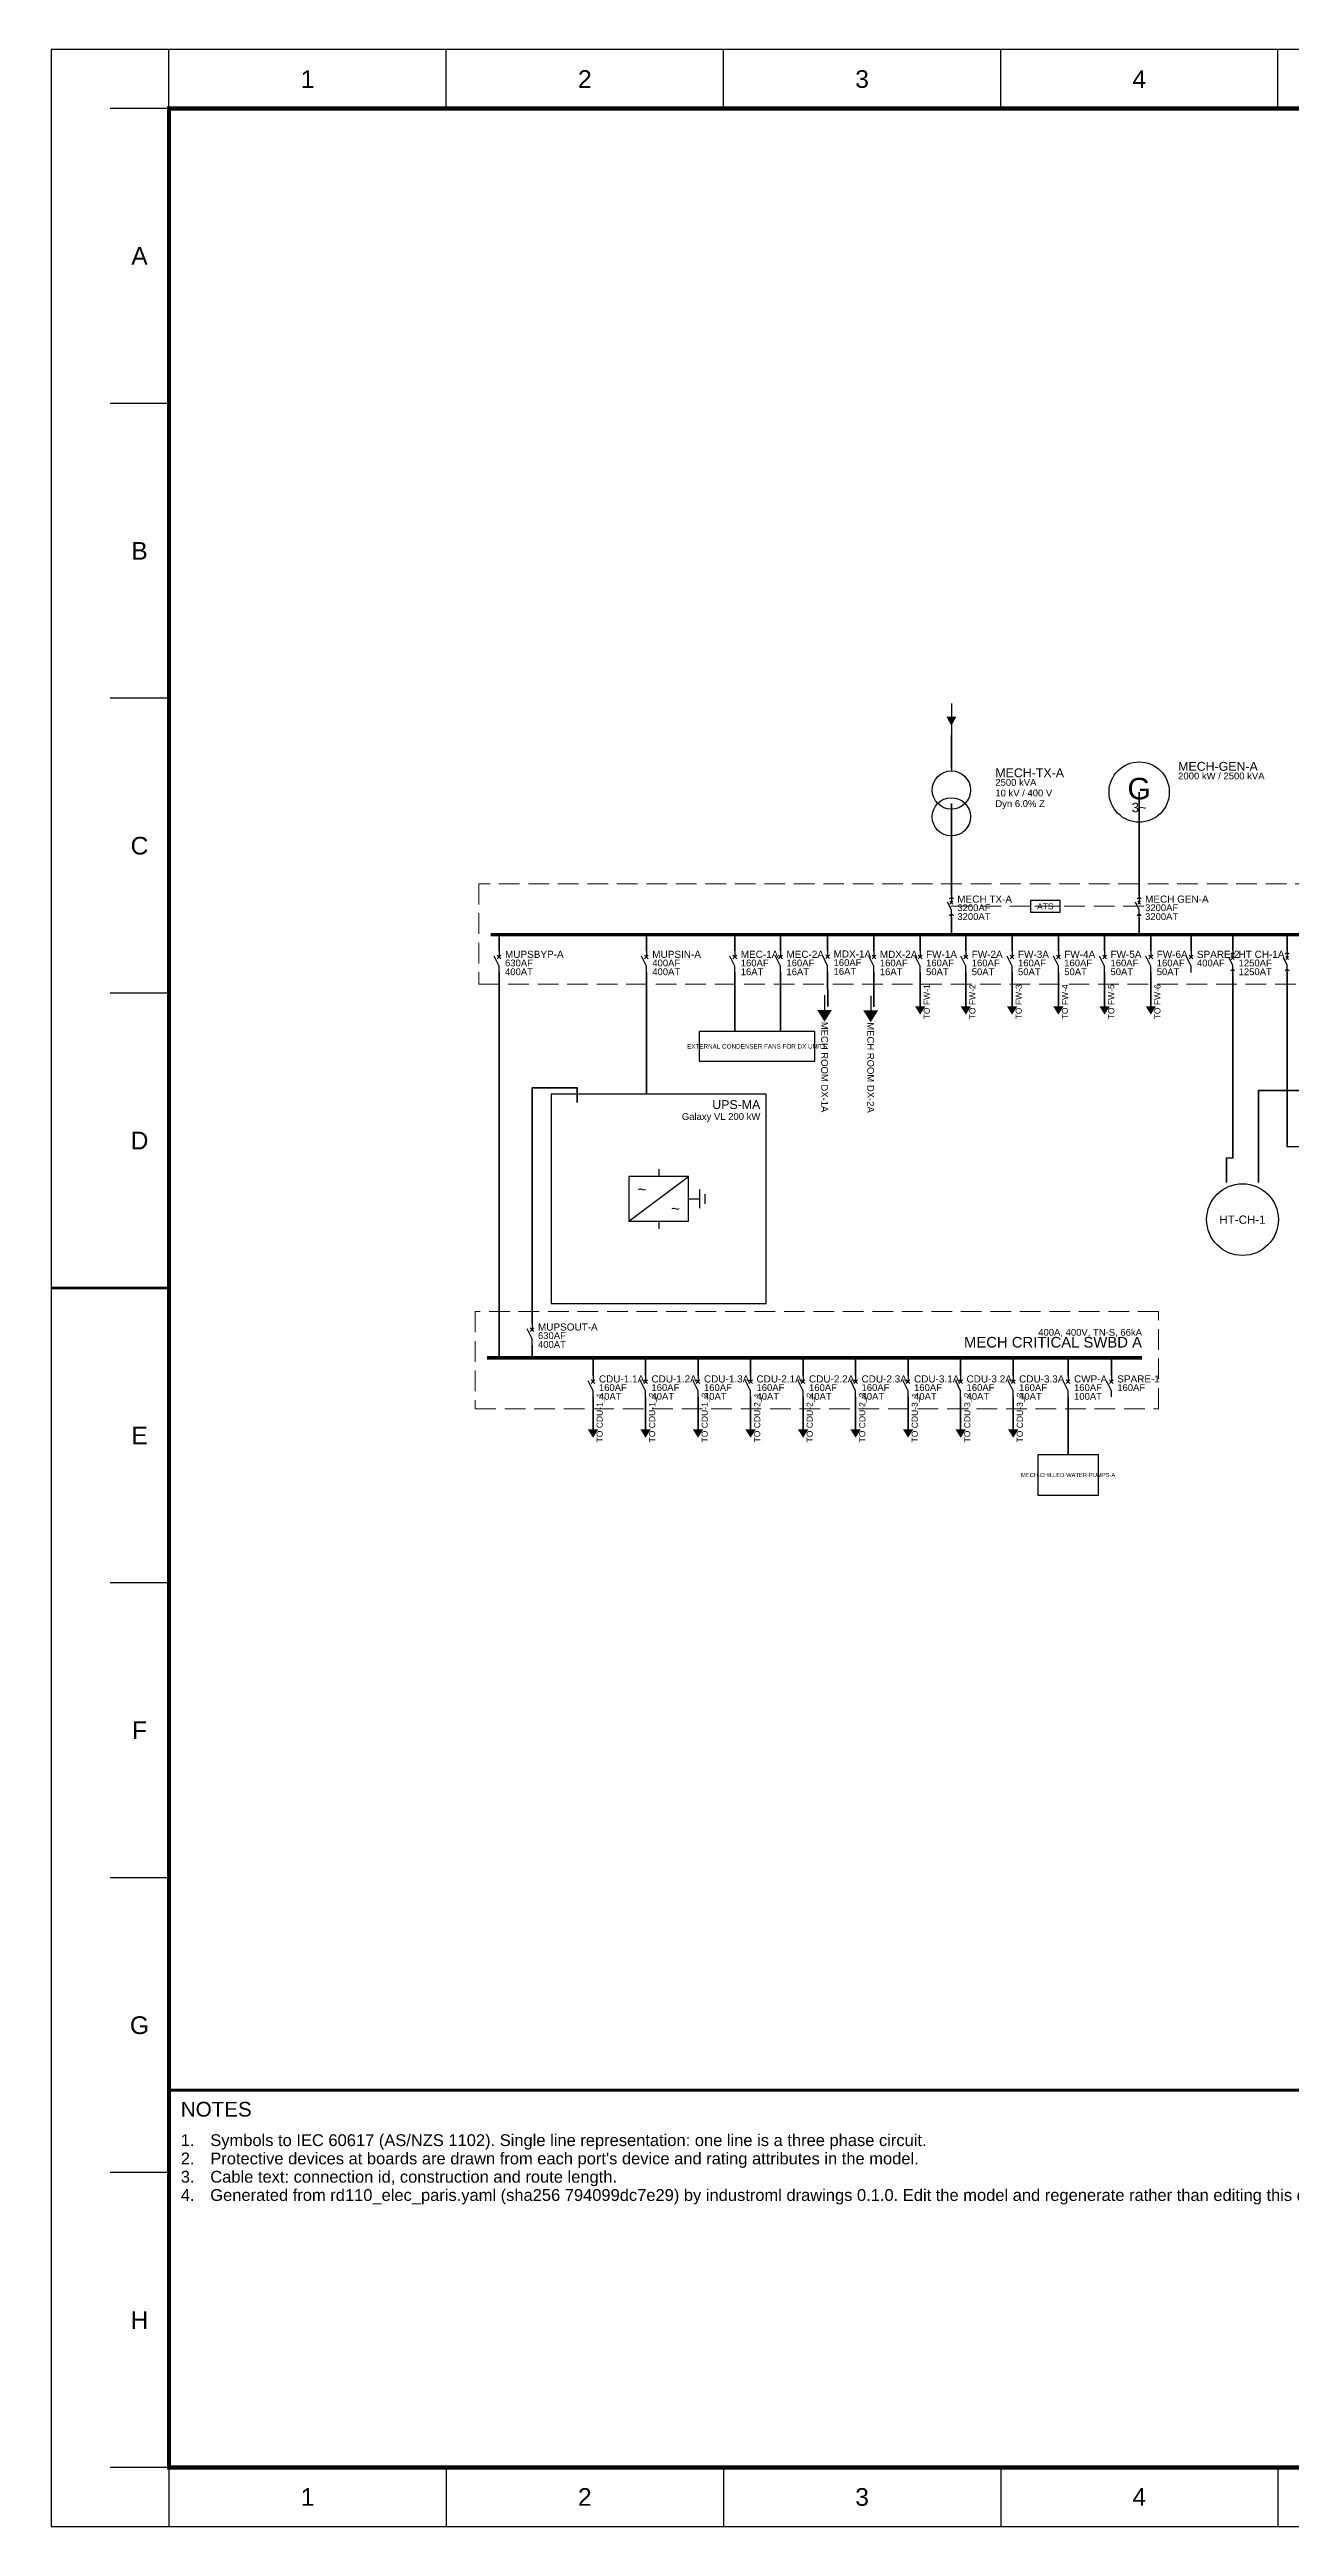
# Model space of a CAD drawing. Header units: millimetres. Extents: x 0 to 594, y 0 to 420.
# Drawn here: x -0.2 to 210.3, y 0 to 420 of the extents above; entities that cross this region are included whole.
import ezdxf
from ezdxf.enums import TextEntityAlignment as Align

# ---------------------------------------------------------------- set-up
doc = ezdxf.new("R2010")
doc.units = ezdxf.units.MM
doc.linetypes.add('IND-DASHED', pattern=[5, 3.5, -1.5])
for name, color, linetype, lineweight in [('E-BUSBAR', 7, 'Continuous', 100), ('E-DEVICE', 7, 'Continuous', 25), ('E-ENCL', 8, 'IND-DASHED', 18), ('E-EQUIP', 7, 'Continuous', 25), ('E-HV', 1, 'Continuous', 35), ('E-LV', 7, 'Continuous', 35), ('E-TAG', 7, 'Continuous', 25), ('E-TEXT', 7, 'Continuous', 18), ('SHEET-BORDER', 7, 'Continuous', 25), ('SHEET-TEXT', 7, 'Continuous', 18), ('SHEET-TITLE', 7, 'Continuous', 35)]:
    doc.layers.add(name, color=color, linetype=linetype, lineweight=lineweight)
doc.styles.add('IND', font='arial.ttf')

# ---------------------------------------------------------------- blocks, each defined once
blk = doc.blocks.new('E-TX')
for p, q in [((0, 11), (0, 10)), ((0, -10.2), (0, -11))]:
    blk.add_line(p, q)
for centre in [(0, 4.2), (0, -4.2)]:
    blk.add_circle(centre, 6)
at = {"style": 'IND'}
for tag, p in [('TAG', (8, 6)), ('VOLTS', (8, -1.5)), ('RATING', (8, 2.25)), ('VECTOR', (8, -5.25))]:
    blk.add_attdef(tag, p, '', height=2.5, dxfattribs=at)
blk = doc.blocks.new('E-SUPPLY')
h = blk.add_hatch(color=256)
h.dxf.hatch_style = 1
h.paths.add_polyline_path([(-2.2, 1), (2.2, 1), (0, -3)])
blk.add_line((0, 7), (0, -7))
blk = doc.blocks.new('E-GEN')
blk.add_circle((0, 0), 7)
at = {"style": 'IND'}
for s, height, p in [('G', 5, (0, 0.8)), ('3~', 2.2, (0, -3.6))]:
    blk.add_text(s, height=height, dxfattribs=at).set_placement(p, align=Align.MIDDLE_CENTER)
for tag, p in [('TAG', (9, 3)), ('RATING', (9, -0.75)), ('VOLTS', (9, -4.5))]:
    blk.add_attdef(tag, p, '', height=2.5, dxfattribs=at)
blk = doc.blocks.new('E-CB')
for p, q in [((0, -3), (-3.2, 3.4)), ((-1.2, 1.8), (1.2, 4.2)), ((-1.2, 4.2), (1.2, 1.8)), ((0, 7), (0, 3)), ((0, -7), (0, -3))]:
    blk.add_line(p, q)
at = {"style": 'IND'}
for tag, p in [('TAG', (3.5, 2.5)), ('RATING', (3.5, -0.5))]:
    blk.add_attdef(tag, p, '', height=2, dxfattribs=at)
blk = doc.blocks.new('E-ACB')
for p, q in [((0, -3), (-3.2, 3.4)), ((-1.6, 6.4), (0, 7.6)), ((-1.2, 1.8), (1.2, 4.2)), ((-1.2, 4.2), (1.2, 1.8)), ((0, 9), (0, 3)), ((0, 7.6), (1.6, 6.4)), ((-1.6, -7.6), (0, -6.4)), ((0, -9), (0, -3)), ((0, -6.4), (1.6, -7.6))]:
    blk.add_line(p, q)
at = {"style": 'IND'}
for tag, p in [('TAG', (3.5, 3)), ('RATING', (3.5, 0))]:
    blk.add_attdef(tag, p, '', height=2, dxfattribs=at)
blk = doc.blocks.new('E-UPS')
for p, q in [((0, 8), (0, 6)), ((-8, -6), (8, 6)), ((8, 0), (11, 0)), ((11, 2.5), (11, -2.5)), ((12.4, 1.3), (12.4, -1.3)), ((0, -6), (0, -8))]:
    blk.add_line(p, q)
blk.add_lwpolyline([(-8, -6), (8, -6), (8, 6), (-8, 6)], close=True)
at = {"style": 'IND'}
for p in [(-4.5, 2.6), (4.5, -2.6)]:
    blk.add_text('~', height=3, dxfattribs=at).set_placement(p, align=Align.MIDDLE_CENTER)
blk = doc.blocks.new('E-LOAD')
h = blk.add_hatch(color=256)
h.dxf.hatch_style = 1
h.paths.add_polyline_path([(-2.5, 0), (2.5, 0), (0, -4)])
blk.add_line((0, 5), (0, 0))

msp = doc.modelspace()

# ---------------------------------------------------------------- linework, layer by layer
at = {"layer": 'E-BUSBAR', "const_width": 0.6}
for points in [[(74.5218, 269.90815), (262.4318, 269.90815)], [(73.9176, 198.16415), (184.9498, 198.16415)]]:
    msp.add_lwpolyline(points, dxfattribs=at)
at = {"layer": 'E-DEVICE'}
msp.add_lwpolyline([(166.0604, 273.71895), (171.0604, 273.71895), (171.0604, 275.71895), (166.0604, 275.71895)], close=True, dxfattribs=at)
at = {"layer": 'E-ENCL'}
for p, q in [((171.0604, 274.71895), (151.846, 274.71895)), ((185.2748, 274.71895), (166.0604, 274.71895))]:
    msp.add_line(p, q, dxfattribs=at)
for points in [[(72.5218, 261.52605), (264.4318, 261.52605), (264.4318, 278.54865), (72.5218, 278.54865)], [(71.9176, 189.52745), (187.7628, 189.52745), (187.7628, 205.99145), (71.9176, 205.99145)]]:
    msp.add_lwpolyline(points, close=True, dxfattribs=at)
at = {"layer": 'E-EQUIP'}
for points in [[(109.8656, 248.47805), (129.5116, 248.47805), (129.5116, 253.47505), (109.8656, 253.47505)], [(84.7875, 207.36015), (121.2485, 207.36015), (121.2485, 242.85215), (84.7875, 242.85215)], [(167.3007, 174.86825), (177.5569, 174.86825), (177.5569, 181.71965), (167.3007, 181.71965)]]:
    msp.add_lwpolyline(points, close=True, dxfattribs=at)
msp.add_circle((201.9928, 221.59115), 6.08, dxfattribs=at)
at = {"layer": 'E-HV'}
msp.add_lwpolyline([(152.6422, 303.81175), (152.6422, 298.11175)], dxfattribs=at)
at = {"layer": 'E-LV'}
for points in [[(184.4748, 294.09515), (184.4748, 276.55055)], [(152.6422, 292.16475), (152.646, 276.55055)], [(75.9658, 269.92335), (75.9658, 267.18355), (75.9658, 267.18355)], [(100.9318, 269.92335), (100.9318, 267.18355), (100.9318, 267.18355)], [(115.9266, 269.92335), (115.9266, 267.18355), (115.9266, 267.18355)], [(123.671, 269.92335), (123.671, 267.18355), (123.671, 267.18355)], [(131.6624, 269.98795), (131.6624, 267.24435), (131.6624, 267.24815)], [(139.5056, 269.92335), (139.5056, 267.18355), (139.5056, 267.18355)], [(147.345, 269.92335), (147.345, 267.18355), (147.345, 267.18355)], [(152.646, 272.89115), (152.646, 272.88735), (152.646, 271.99815), (152.646, 269.92335)], [(155.0894, 269.92335), (155.0894, 267.18355), (155.0894, 267.18355)], [(162.9288, 269.92335), (162.9288, 267.18355), (162.9288, 267.18355)], [(170.772, 269.92335), (170.772, 267.18355), (170.772, 267.18355)], [(178.6114, 269.92335), (178.6114, 267.18355), (178.6114, 267.18355)], [(184.4748, 272.89115), (184.4748, 272.88735), (184.4748, 271.99815), (184.4748, 269.92335)], [(186.4508, 269.92335), (186.4508, 267.18355), (186.4508, 267.18355)], [(193.2642, 269.92335), (193.2642, 267.18355), (193.2642, 267.18355)], [(200.3322, 269.92335), (200.3322, 267.18355), (200.3322, 267.18355)], [(209.5662, 269.92335), (209.5662, 267.18355), (209.5662, 267.18355)], [(75.9658, 263.52415), (75.9658, 263.52415), (75.9658, 198.17935)], [(100.9318, 263.52415), (100.9318, 263.52415), (100.9318, 243.26635), (100.9318, 242.85215)], [(115.9266, 263.52415), (115.9266, 263.52415), (115.9266, 257.75575), (115.9266, 253.47505)], [(123.671, 263.52415), (123.671, 263.52415), (123.671, 257.75575), (123.671, 253.47505)], [(131.6624, 263.58875), (131.6624, 263.52415), (131.6852, 257.75575)], [(139.5056, 263.52415), (139.5056, 263.52415), (139.5056, 257.67215)], [(147.345, 263.52415), (147.345, 263.52415), (147.345, 257.75575)], [(155.0894, 263.52415), (155.0894, 263.52415), (155.0894, 257.75575)], [(162.9288, 263.52415), (162.9288, 263.52415), (162.9326, 257.75575)], [(170.772, 263.52415), (170.772, 263.52415), (170.772, 257.75575)], [(178.6114, 263.52415), (178.6114, 263.52415), (178.6114, 257.75575)], [(186.4508, 263.52415), (186.4508, 263.52415), (186.4508, 257.75575)], [(200.3322, 263.52415), (200.3322, 263.52415), (200.3322, 232.03355), (199.2834, 232.06015), (199.2834, 227.87255)], [(272.5778, 263.52415), (272.5778, 263.52415), (272.5778, 243.48295), (229.0146, 243.47155), (227.05, 243.47155), (219.7806, 243.46775), (217.816, 243.46775), (210.5466, 243.46395), (208.582, 243.46395), (204.6984, 243.46775), (204.6984, 227.87255)], [(209.5662, 263.52415), (209.5662, 263.52415), (209.5662, 233.93735), (218.5494, 234.00195), (218.5494, 227.87255)], [(89.2126, 241.46515), (89.2126, 243.91615), (81.5556, 243.91615), (81.5556, 203.98955), (81.5556, 203.98955)], [(81.5556, 200.33015), (81.5556, 200.33015), (81.5556, 198.17935)], [(91.884, 197.92855), (91.884, 195.18495), (91.884, 195.18875)], [(100.7874, 197.92855), (100.7874, 195.18495), (100.7874, 195.18875)], [(109.6908, 197.92855), (109.6908, 195.18495), (109.6908, 195.18875)], [(118.5942, 197.92855), (118.5942, 195.18495), (118.5942, 195.18875)], [(127.5014, 197.92855), (127.5014, 195.18495), (127.5014, 195.18875)], [(136.4048, 197.92855), (136.4048, 195.18495), (136.4048, 195.18875)], [(145.3082, 197.92855), (145.3082, 195.18495), (145.3082, 195.18875)], [(154.2116, 197.92855), (154.2116, 195.18495), (154.2116, 195.18875)], [(163.1188, 197.92855), (163.1188, 195.18495), (163.1188, 195.18875)], [(172.4288, 197.92855), (172.4288, 195.18495), (172.4288, 195.18875)], [(179.7628, 197.92855), (179.7628, 195.18495), (179.7628, 195.18875)], [(91.884, 191.52935), (91.884, 191.52935), (91.884, 186.01175)], [(100.7874, 191.52935), (100.7874, 191.52935), (100.7874, 186.01175)], [(109.6908, 191.52935), (109.6908, 191.52935), (109.6908, 186.01175)], [(118.5942, 191.52935), (118.5942, 191.52935), (118.5942, 186.01175)], [(127.5014, 191.52935), (127.5014, 191.52935), (127.5014, 186.01175)], [(136.4048, 191.52935), (136.4048, 191.52935), (136.4048, 186.01175)], [(145.3082, 191.52935), (145.3082, 191.52935), (145.3082, 186.01175)], [(154.2116, 191.52935), (154.2116, 191.52935), (154.2116, 186.01175)], [(163.1188, 191.52935), (163.1188, 191.52935), (163.1188, 186.01175)], [(172.4288, 191.52935), (172.4288, 191.52935), (172.4288, 186.01175), (172.4288, 181.71965)]]:
    msp.add_lwpolyline(points, dxfattribs=at)
at = {"layer": 'SHEET-BORDER'}
for p, q in [((20, 410), (20, 420)), ((67, 410), (67, 420)), ((114, 410), (114, 420)), ((161, 410), (161, 420)), ((208, 410), (208, 420)), ((20, 410), (10, 410)), ((20, 360), (10, 360)), ((20, 310), (10, 310)), ((20, 260), (10, 260)), ((20, 210), (10, 210)), ((20, 160), (10, 160)), ((20, 110), (10, 110)), ((20, 60), (10, 60)), ((20, 10), (10, 10)), ((20, 10), (20, 0)), ((67, 10), (67, 0)), ((114, 10), (114, 0)), ((161, 10), (161, 0)), ((208, 10), (208, 0))]:
    msp.add_line(p, q, dxfattribs=at)
msp.add_lwpolyline([(0, 0), (594, 0), (594, 420), (0, 420)], close=True, dxfattribs=at)
for points, const_width in [([(20, 10), (584, 10), (584, 410), (20, 410)], 0.7), ([(20, 10), (318, 10), (318, 74), (20, 74)], 0.5)]:
    msp.add_lwpolyline(points, close=True, dxfattribs=dict(at, const_width=const_width))
at = {"layer": 'SHEET-BORDER', "const_width": 0.5}
msp.add_lwpolyline([(0, 210), (20, 210)], dxfattribs=at)

# ---------------------------------------------------------------- block references
at = {"layer": 'E-DEVICE'}
for name, p, xscale, yscale in [('E-ACB', (152.646, 274.71895), 0.2033, 0.2033), ('E-ACB', (184.4748, 274.71895), 0.2033, 0.2033), ('E-CB', (75.9658, 265.35575), 0.2613857142857143, 0.2613857142857143), ('E-CB', (100.9318, 265.35575), 0.2613857142857143, 0.2613857142857143), ('E-CB', (115.9266, 265.35575), 0.2613857142857143, 0.2613857142857143), ('E-CB', (123.671, 265.35575), 0.2613857142857143, 0.2613857142857143), ('E-CB', (131.6624, 265.41655), 0.2613857142857143, 0.2613857142857143), ('E-CB', (139.5056, 265.35575), 0.2613857142857143, 0.2613857142857143), ('E-CB', (147.345, 265.35575), 0.2613857142857143, 0.2613857142857143), ('E-CB', (155.0894, 265.35575), 0.2613857142857143, 0.2613857142857143), ('E-CB', (162.9288, 265.35575), 0.2613857142857143, 0.2613857142857143), ('E-CB', (170.772, 265.35575), 0.2613857142857143, 0.2613857142857143), ('E-CB', (178.6114, 265.35575), 0.2613857142857143, 0.2613857142857143), ('E-CB', (186.4508, 265.35575), 0.2613857142857143, 0.2613857142857143), ('E-CB', (193.2642, 265.35575), 0.2613857142857143, 0.2613857142857143), ('E-ACB', (200.3322, 265.35575), 0.2033, 0.2033), ('E-ACB', (209.5662, 265.35575), 0.2033, 0.2033), ('E-CB', (81.5556, 202.16175), 0.2613857142857143, 0.2613857142857143), ('E-CB', (91.884, 193.35715), 0.2613857142857143, 0.2613857142857143), ('E-CB', (100.7874, 193.35715), 0.2613857142857143, 0.2613857142857143), ('E-CB', (109.6908, 193.35715), 0.2613857142857143, 0.2613857142857143), ('E-CB', (118.5942, 193.35715), 0.2613857142857143, 0.2613857142857143), ('E-CB', (127.5014, 193.35715), 0.2613857142857143, 0.2613857142857143), ('E-CB', (136.4048, 193.35715), 0.2613857142857143, 0.2613857142857143), ('E-CB', (145.3082, 193.35715), 0.2613857142857143, 0.2613857142857143), ('E-CB', (154.2116, 193.35715), 0.2613857142857143, 0.2613857142857143), ('E-CB', (163.1188, 193.35715), 0.2613857142857143, 0.2613857142857143), ('E-CB', (172.4288, 193.35715), 0.2613857142857143, 0.2613857142857143), ('E-CB', (179.7628, 193.35715), 0.2613857142857143, 0.2613857142857143)]:
    msp.add_blockref(name, p, dxfattribs=dict(at, xscale=xscale, yscale=yscale))
at = {"layer": 'E-EQUIP'}
for name, p, xscale, yscale in [('E-SUPPLY', (152.6422, 306.47175), 0.38, 0.38), ('E-GEN', (184.4748, 294.09515), 0.7298714285714285, 0.7298714285714285), ('E-TX', (152.6422, 292.16475), 0.5406363636363637, 0.5406363636363637), ('E-LOAD', (131.138, 257.14015), 0.5, 0.5), ('E-LOAD', (138.9584, 257.05655), 0.5, 0.5), ('E-LOAD', (147.345, 257.75575), 0.35, 0.35), ('E-LOAD', (155.0894, 257.75575), 0.35, 0.35), ('E-LOAD', (162.9326, 257.75575), 0.35, 0.35), ('E-LOAD', (170.772, 257.75575), 0.35, 0.35), ('E-LOAD', (178.6114, 257.75575), 0.35, 0.35), ('E-LOAD', (186.4508, 257.75575), 0.35, 0.35), ('E-UPS', (103.018, 225.10615), 0.6310557692307692, 0.6310557692307692), ('E-LOAD', (91.884, 186.01175), 0.35, 0.35), ('E-LOAD', (100.7874, 186.01175), 0.35, 0.35), ('E-LOAD', (109.6908, 186.01175), 0.35, 0.35), ('E-LOAD', (118.5942, 186.01175), 0.35, 0.35), ('E-LOAD', (127.5014, 186.01175), 0.35, 0.35), ('E-LOAD', (136.4048, 186.01175), 0.35, 0.35), ('E-LOAD', (145.3082, 186.01175), 0.35, 0.35), ('E-LOAD', (154.2116, 186.01175), 0.35, 0.35), ('E-LOAD', (163.1188, 186.01175), 0.35, 0.35)]:
    msp.add_blockref(name, p, dxfattribs=dict(at, xscale=xscale, yscale=yscale))

# ---------------------------------------------------------------- texts
at = {"layer": 'E-TAG', "style": 'IND'}
for s, height, p in [('MECH-GEN-A', 1.5, (191.0839, 299.20425)), ('MECH-TX-A', 1.5, (160.0892, 298.11175)), ('MECH TX-A', 1.2075, (153.646, 276.54865)), ('MECH GEN-A', 1.2075, (185.4748, 276.54865)), ('MUPSBYP-A', 1.2075, (76.9658, 267.18545)), ('MUPSIN-A', 1.2075, (101.9318, 267.18545)), ('MEC-1A', 1.2075, (116.9266, 267.18545)), ('MEC-2A', 1.2075, (124.671, 267.18545)), ('MDX-1A', 1.2075, (132.6624, 267.24625)), ('MDX-2A', 1.2075, (140.5056, 267.18545)), ('FW-1A', 1.2075, (148.345, 267.18545)), ('FW-2A', 1.2075, (156.0894, 267.18545)), ('FW-3A', 1.2075, (163.9288, 267.18545)), ('FW-4A', 1.2075, (171.772, 267.18545)), ('FW-5A', 1.2075, (179.6114, 267.18545)), ('FW-6A', 1.2075, (187.4508, 267.18545)), ('SPARE-2', 1.2075, (194.2642, 267.18545)), ('HT CH-1A', 1.2075, (201.3322, 267.18545)), ('MUPSOUT-A', 1.2075, (82.5556, 203.99145)), ('CDU-1.1A', 1.2075, (92.884, 195.18685)), ('CDU-1.2A', 1.2075, (101.7874, 195.18685)), ('CDU-1.3A', 1.2075, (110.6908, 195.18685)), ('CDU-2.1A', 1.2075, (119.5942, 195.18685)), ('CDU-2.2A', 1.2075, (128.5014, 195.18685)), ('CDU-2.3A', 1.2075, (137.4048, 195.18685)), ('CDU-3.1A', 1.2075, (146.3082, 195.18685)), ('CDU-3.2A', 1.2075, (155.2116, 195.18685)), ('CDU-3.3A', 1.2075, (164.1188, 195.18685)), ('CWP-A', 1.2075, (173.4288, 195.18685)), ('SPARE-1', 1.2075, (180.7628, 195.18685))]:
    msp.add_text(s, height=height, dxfattribs=at).set_placement(p, align=Align.TOP_LEFT)
for s, height, p in [('EXTERNAL CONDENSER FANS FOR DX UNITS', 0.7640111, (119.6886, 250.97655)), ('HT-CH-1', 1.4, (201.9928, 221.59115)), ('MECH-CHILLED-WATER-PUMPS-A', 0.7, (172.4288, 178.29395))]:
    msp.add_text(s, height=height, dxfattribs=at).set_placement(p, align=Align.MIDDLE_CENTER)
msp.add_text('UPS-MA', height=1.5, dxfattribs=at).set_placement((120.2485, 241.85215), align=Align.TOP_RIGHT)
msp.add_text('MECH CRITICAL SWBD A', height=1.8, dxfattribs=at).set_placement((184.9498, 199.36415), align=Align.BOTTOM_RIGHT)
at = {"layer": 'E-TEXT', "style": 'IND'}
for s, p in [('2500 kVA', (160.0892, 296.31175)), ('10 kV / 400 V', (160.0892, 294.51175)), ('2000 kW / 2500 kVA', (191.0839, 297.40425)), ('Dyn 6.0% Z', (160.0892, 292.71175)), ('3200AF', (153.646, 275.05365)), ('3200AT', (153.646, 273.55865)), ('3200AF', (185.4748, 275.05365)), ('3200AT', (185.4748, 273.55865)), ('630AF', (76.9658, 265.69045)), ('400AF', (101.9318, 265.69045)), ('160AF', (116.9266, 265.69045)), ('160AF', (124.671, 265.69045)), ('160AF', (132.6624, 265.75125)), ('160AF', (140.5056, 265.69045)), ('160AF', (148.345, 265.69045)), ('160AF', (156.0894, 265.69045)), ('160AF', (163.9288, 265.69045)), ('160AF', (171.772, 265.69045)), ('160AF', (179.6114, 265.69045)), ('160AF', (187.4508, 265.69045)), ('400AF', (194.2642, 265.69045)), ('1250AF', (201.3322, 265.69045)), ('400AT', (76.9658, 264.19545)), ('400AT', (101.9318, 264.19545)), ('16AT', (116.9266, 264.19545)), ('16AT', (124.671, 264.19545)), ('16AT', (132.6624, 264.25625)), ('16AT', (140.5056, 264.19545)), ('50AT', (148.345, 264.19545)), ('50AT', (156.0894, 264.19545)), ('50AT', (163.9288, 264.19545)), ('50AT', (171.772, 264.19545)), ('50AT', (179.6114, 264.19545)), ('50AT', (187.4508, 264.19545)), ('1250AT', (201.3322, 264.19545)), ('630AF', (82.5556, 202.49645)), ('400AT', (82.5556, 201.00145)), ('160AF', (92.884, 193.69185)), ('160AF', (101.7874, 193.69185)), ('160AF', (110.6908, 193.69185)), ('160AF', (119.5942, 193.69185)), ('160AF', (128.5014, 193.69185)), ('160AF', (137.4048, 193.69185)), ('160AF', (146.3082, 193.69185)), ('160AF', (155.2116, 193.69185)), ('160AF', (164.1188, 193.69185)), ('160AF', (173.4288, 193.69185)), ('160AF', (180.7628, 193.69185)), ('40AT', (92.884, 192.19685)), ('40AT', (101.7874, 192.19685)), ('40AT', (110.6908, 192.19685)), ('40AT', (119.5942, 192.19685)), ('40AT', (128.5014, 192.19685)), ('40AT', (137.4048, 192.19685)), ('40AT', (146.3082, 192.19685)), ('40AT', (155.2116, 192.19685)), ('40AT', (164.1188, 192.19685)), ('100AT', (173.4288, 192.19685))]:
    msp.add_text(s, height=1.15, dxfattribs=at).set_placement(p, align=Align.TOP_LEFT)
msp.add_text('ATS', height=1.035, dxfattribs=at).set_placement((168.5604, 274.71895), align=Align.MIDDLE_CENTER)
for s, p in [('TO FW-1', (147.945, 255.55575)), ('TO FW-2', (155.6894, 255.55575)), ('TO FW-3', (163.5326, 255.55575)), ('TO FW-4', (171.372, 255.55575)), ('TO FW-5', (179.2114, 255.55575)), ('TO FW-6', (187.0508, 255.55575)), ('TO CDU-1_1', (92.484, 183.81175)), ('TO CDU-1_2', (101.3874, 183.81175)), ('TO CDU-1_3', (110.2908, 183.81175)), ('TO CDU-2_1', (119.1942, 183.81175)), ('TO CDU-2_2', (128.1014, 183.81175)), ('TO CDU-2_3', (137.0048, 183.81175)), ('TO CDU-3_1', (145.9082, 183.81175)), ('TO CDU-3_2', (154.8116, 183.81175)), ('TO CDU-3_3', (163.7188, 183.81175))]:
    msp.add_text(s, height=1.035, rotation=90, dxfattribs=at).set_placement(p, align=Align.TOP_LEFT)
for s, p in [('MECH ROOM DX-1A', (131.138, 255.14015)), ('MECH ROOM DX-2A', (138.9584, 255.05655))]:
    msp.add_text(s, height=1.15, rotation=270, dxfattribs=at).set_placement(p, align=Align.MIDDLE_LEFT)
msp.add_text('Galaxy VL 200 kW', height=1.15, dxfattribs=at).set_placement((120.2485, 239.65215), align=Align.TOP_RIGHT)
msp.add_text('400A, 400V, TN-S, 66kA', height=1.15, dxfattribs=at).set_placement((184.9498, 201.56415), align=Align.BOTTOM_RIGHT)
at = {"layer": 'SHEET-TEXT', "style": 'IND'}
for s, p in [('1', (43.5, 415)), ('2', (90.5, 415)), ('3', (137.5, 415)), ('4', (184.5, 415)), ('A', (15, 385)), ('B', (15, 335)), ('C', (15, 285)), ('D', (15, 235)), ('E', (15, 185)), ('F', (15, 135)), ('G', (15, 85)), ('H', (15, 35)), ('1', (43.5, 5)), ('2', (90.5, 5)), ('3', (137.5, 5)), ('4', (184.5, 5))]:
    msp.add_text(s, height=3, dxfattribs=at).set_placement(p, align=Align.MIDDLE_CENTER)
for s, p in [('2.', (22, 63.4)), ('1.', (22, 66.5)), ('Symbols to IEC 60617 (AS/NZS 1102). Single line representation: one line is a three phase circuit.', (27, 66.5)), ("Protective devices at boards are drawn from each port's device and rating attributes in the model.", (27, 63.4)), ('3.', (22, 60.3)), ('Cable text: connection id, construction and route length.', (27, 60.3)), ('4.', (22, 57.2)), ('Generated from rd110_elec_paris.yaml (sha256 794099dc7e29) by industroml drawings 0.1.0. Edit the model and regenerate rather than editing this drawing.', (27, 57.2))]:
    msp.add_text(s, height=2, dxfattribs=at).set_placement(p, align=Align.TOP_LEFT)
at = {"layer": 'SHEET-TITLE', "style": 'IND'}
msp.add_text('NOTES', height=2.5, dxfattribs=at).set_placement((22, 72), align=Align.TOP_LEFT)

doc.saveas('drawing.dxf')
